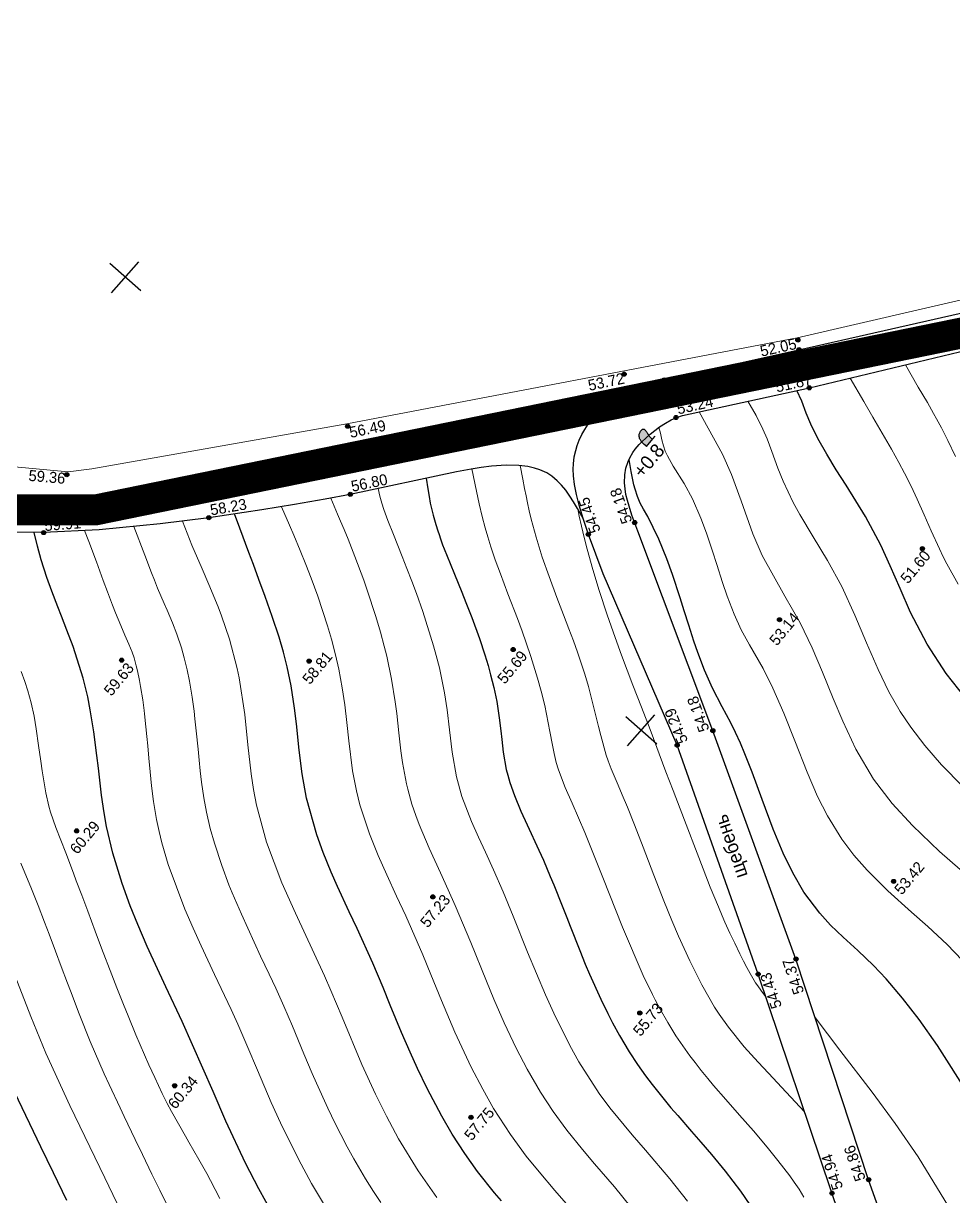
# Model space of a CAD drawing. Header units: millimetres. Extents: x -2893842 to -949497, y -1203244 to 262218.
# Drawn here: x -2363390 to -2295682, y -136624 to -51217 of the extents above; entities that cross this region are included whole.
import ezdxf

# ---------------------------------------------------------------- set-up
doc = ezdxf.new("R2010")
doc.units = ezdxf.units.MM
doc.layers.get('0').update_dxf_attribs({"lineweight": 5})
for name, color, linetype in [('!!!_ Размеры', 7, 'Continuous'), ('02_сетка', 253, 'Continuous'), ('10_Границы покрытий и угодий', 253, 'Continuous'), ('12_Рельеф', 253, 'Continuous'), ('14_Ограждения', 253, 'Continuous'), ('19_Горизонтали', 253, 'Continuous'), ('61_Отметки высоты поверхности', 253, 'Continuous'), ('65_Границы', 253, 'Continuous')]:
    doc.layers.add(name, color=color, linetype=linetype)
doc.layers.add('!!Fence', color=1, linetype='Continuous', lineweight=30)
doc.layers.add('#Штриховка', color=251, linetype='Continuous', lineweight=5)
doc.styles.add('LIKE17', font='d431.shx')
doc.styles.add('LIKE36', font='pragmai.shx')
doc.linetypes.add('g5_476_2b', pattern='A,2.75,-0.25,[27,GUGK_2005.shx,S=1,R=0,X=0,Y=0],-0.25,2.75', length=6)

# ---------------------------------------------------------------- blocks, each defined once
blk = doc.blocks.new('g5_346')
blk.add_hatch(color=0).paths.add_polyline_path([(-0.375, 0), (-0.369, 0.104), (-0.361, 0.21), (-0.353, 0.299), (-0.341, 0.389), (-0.328, 0.465), (-0.313, 0.536), (-0.295, 0.599), (-0.276, 0.655), (-0.253, 0.71), (-0.224, 0.764), (-0.188, 0.818), (-0.144, 0.87), (-0.104, 0.907), (-0.06, 0.94), (-0.01, 0.971), (0.039, 0.993), (0.092, 1.013), (0.153, 1.029), (0.218, 1.041), (0.265, 1.046), (0.312, 1.046), (0.366, 1.041), (0.408, 1.029), (0.443, 1.011), (0.469, 0.986), (0.478, 0.971), (0.49, 0.941), (0.495, 0.904), (0.496, 0.872), (0.492, 0.833), (0.482, 0.774), (0.466, 0.712), (0.449, 0.654), (0.432, 0.601), (0.417, 0.553), (0.396, 0.489), (0.372, 0.417), (0.356, 0.362), (0.343, 0.318), (0.331, 0.269), (0.321, 0.221), (0.316, 0.188), (0.313, 0.153), (0.312, 0.121), (0.314, 0.093), (0.32, 0.067), (0.328, 0.047), (0.338, 0.029), (0.352, 0.015), (0.368, 0.004), (0.375, 0)])
at = {"color": 0}
for points in [[(-0.375, 0), (-0.369, 0.104), (-0.361, 0.21), (-0.353, 0.299), (-0.341, 0.389), (-0.328, 0.465), (-0.313, 0.536), (-0.295, 0.599), (-0.276, 0.655), (-0.253, 0.71), (-0.224, 0.764), (-0.188, 0.818), (-0.144, 0.87), (-0.104, 0.907), (-0.06, 0.94), (-0.01, 0.971), (0.039, 0.993), (0.092, 1.013), (0.153, 1.029), (0.218, 1.041), (0.265, 1.046), (0.312, 1.046), (0.366, 1.041), (0.408, 1.029), (0.443, 1.011), (0.469, 0.986), (0.478, 0.971), (0.49, 0.941), (0.495, 0.904), (0.496, 0.872), (0.492, 0.833), (0.482, 0.774), (0.466, 0.712), (0.449, 0.654), (0.432, 0.601), (0.417, 0.553), (0.396, 0.489), (0.372, 0.417), (0.356, 0.362), (0.343, 0.318), (0.331, 0.269), (0.321, 0.221), (0.316, 0.188), (0.313, 0.153), (0.312, 0.121), (0.314, 0.093), (0.32, 0.067), (0.328, 0.047), (0.338, 0.029), (0.352, 0.015), (0.368, 0.004), (0.375, 0)], [(-0.375, 0), (0.375, 0)], [(0.375, 0), (0.625, 0)]]:
    blk.add_lwpolyline(points, dxfattribs=at)
blk = doc.blocks.new('g5_330')
blk.add_hatch(color=0).paths.add_polyline_path([(-0.15, 0, 1), (0.15, 0, 1)])
at = {"color": 0}
blk.add_circle((0, 0), 0.15, dxfattribs=at)
blk = doc.blocks.new('Топо_07.04.17')
at = {"layer": '02_сетка', "linetype": 'Continuous'}
for p, q in [((-419340, 90034), (-421356, 92256)), ((-421459, 90137), (-419237, 92153)), ((-387855, 53113), (-385633, 55129)), ((-385736, 53010), (-387752, 55232))]:
    blk.add_line(p, q, dxfattribs=at)
at = {"layer": '10_Границы покрытий и угодий', "color": 7, "linetype": 'Continuous', "lineweight": 30}
for points in [[(-389213, 69941), (-389533, 70701), (-389767, 71221), (-389981, 71657), (-390236, 72118), (-390502, 72528), (-390770, 72876), (-391131, 73252), (-391467, 73522), (-391938, 73808), (-392312, 73980), (-392782, 74146), (-393417, 74302), (-394343, 74429), (-395401, 74475), (-396175, 74462), (-396896, 74426), (-397979, 74345), (-405850, 73588), (-407713, 73442), (-409961, 73300), (-412375, 73184), (-416277, 73059), (-419856, 73008), (-424311, 73078), (-428344, 73337), (-432294, 73814)], [(-385377, 78553), (-387897, 78235), (-390583, 77904), (-394207, 77477), (-401118, 76762), (-406240, 76325), (-410466, 75996), (-416167, 75653), (-419556, 75546), (-422950, 75550), (-426033, 75675), (-427827, 75811), (-430902, 76156)], [(-373264, 3058), (-376781, 19259), (-380282, 35531), (-384262, 52759), (-388209, 65763), (-388956, 68740), (-389213, 69941), (-389389, 70932), (-389495, 71712), (-389555, 72460), (-389557, 73090), (-389518, 73585), (-389458, 73961), (-389339, 74454), (-389183, 74911), (-389031, 75268), (-388848, 75627), (-388615, 76012), (-388363, 76367), (-387925, 76882), (-387580, 77219), (-387084, 77629), (-386759, 77856), (-386275, 78144), (-385833, 78363), (-385377, 78553), (-384911, 78717), (-384059, 78954), (-383440, 79088), (-382826, 79197), (-382234, 79286), (-381696, 79357), (-372208, 80373), (-355293, 82230)], [(-370278, 3952), (-373979, 19754), (-377425, 36314), (-381561, 53517), (-385360, 68560), (-385651, 69784), (-385787, 70435), (-385860, 70879), (-385910, 71322), (-385931, 71729), (-385920, 72173), (-385839, 72738), (-385701, 73210), (-385491, 73677), (-385342, 73927), (-385069, 74294), (-384866, 74518), (-384553, 74814), (-384305, 75019), (-384016, 75237), (-383660, 75482), (-383308, 75706), (-382922, 75927), (-382453, 76162), (-382027, 76338), (-381608, 76469), (-381181, 76564), (-371770, 77530), (-355043, 79594)]]:
    blk.add_lwpolyline(points, dxfattribs=at)
at = {"layer": '14_Ограждения', "linetype": 'g5_476_2b', "lineweight": 20}
blk.add_lwpolyline([(-509082, 96732), (-504254, 94984), (-497170, 92496), (-463667, 85415), (-447039, 81909), (-426063, 77540), (-424330, 77545), (-405519, 78717), (-372235, 81237), (-340678, 84869), (-301747, 89531), (-294366, 88607), (-290673, 85140), (-266092, 90198), (-260114, 85905), (-225566, 91090), (-224975, 110839), (-223957, 113183), (-223914, 115629), (-224242, 173153), (-223175, 177968), (-221531, 178855)], dxfattribs=at)
at = {"layer": '19_Горизонтали', "linetype": 'Continuous', "lineweight": 20}
for points in [[(-368736, 77904), (-367945, 76084), (-367415, 74895), (-367002, 73968), (-366324, 72404), (-365906, 71391), (-365582, 70562), (-365223, 69583), (-364885, 68579), (-364508, 67387), (-364508, 67387), (-364130, 66174), (-363684, 64805), (-363468, 64191), (-363276, 63674), (-362615, 62094)], [(-361764, 71364), (-362175, 72580), (-362546, 73560), (-362822, 74241), (-362991, 74645), (-363356, 75489), (-363621, 76090), (-363883, 76681), (-364637, 78410)], [(-363951, 47436), (-365304, 49180), (-366360, 50715), (-367215, 52140), (-367859, 53380), (-368515, 54894), (-369112, 56579), (-369734, 58624), (-370342, 60704), (-371053, 62881), (-371864, 64880), (-372710, 66710), (-373499, 68443), (-373884, 69373), (-374440, 70981), (-374703, 71968), (-374998, 73223), (-375244, 74192), (-375463, 74924), (-375856, 75958), (-376329, 77062)], [(-364145, 40705), (-366165, 42920), (-367905, 45012), (-369186, 46785), (-370329, 48697), (-371364, 50998), (-372090, 53137), (-372589, 54856), (-373144, 56845), (-373698, 58697), (-374367, 60591), (-375255, 62650), (-376560, 65783), (-377053, 67438), (-377639, 69921), (-378123, 71907), (-378599, 73448), (-379944, 76691)], [(-428543, 24240), (-429225, 26164), (-431158, 31690), (-432446, 35668), (-433244, 38442), (-434052, 41475), (-434631, 43735), (-436323, 50339), (-437027, 53083), (-437448, 54835), (-437894, 56878), (-438317, 59185), (-438644, 61261), (-438888, 62978), (-439272, 65996), (-439508, 68028), (-439703, 69783), (-440026, 72721), (-440184, 74140), (-440285, 75245)], [(-365410, 34863), (-366368, 36127), (-367621, 37596), (-368682, 38763), (-370218, 40492), (-371556, 42161), (-372395, 43362), (-373136, 44608), (-373978, 46406), (-374530, 47904), (-375093, 49747), (-375723, 52103), (-376283, 54193), (-376865, 56097), (-377415, 57593), (-378206, 59423), (-378679, 60585), (-379070, 61770), (-379428, 63142), (-379652, 64161), (-379921, 65510), (-380118, 66516), (-380403, 67861), (-380684, 68993), (-381143, 70466), (-381621, 71641), (-382264, 72970), (-382597, 73775), (-382708, 74127), (-382801, 74534), (-382866, 74981), (-382920, 75471), (-382973, 75898)], [(-432706, 49603), (-432147, 47664), (-431808, 46415), (-431476, 45150), (-431243, 44237), (-430921, 42960), (-430631, 41799), (-430317, 40548), (-430170, 39971), (-429723, 38244), (-429151, 36148), (-428410, 33678), (-428147, 32870), (-427541, 31106), (-427307, 30438), (-426700, 28693), (-426294, 27526), (-425775, 26042), (-425342, 24825), (-424940, 23719)], [(-378801, 19032), (-379095, 19630), (-379390, 20194), (-379656, 20676), (-380379, 21892), (-381056, 22949), (-381919, 24228), (-382795, 25489), (-383661, 26733), (-384426, 27855), (-384789, 28406), (-385190, 29030), (-385578, 29658), (-385892, 30188), (-386734, 31744), (-387224, 32782), (-387654, 33794), (-387944, 34531), (-388094, 34933), (-388604, 36385), (-389705, 40033), (-390717, 43807), (-391658, 47210), (-392342, 49423), (-392709, 50611), (-392910, 51348), (-393063, 52021), (-393150, 52504), (-393237, 53170), (-393293, 53789), (-393358, 54795), (-393522, 56725), (-393658, 57782), (-393812, 58761), (-394117, 60378), (-394341, 61414), (-394540, 62269), (-394777, 63234), (-395259, 65102), (-395643, 66606), (-395899, 67671), (-396110, 68632), (-396260, 69387), (-396380, 70069), (-396505, 70906), (-396615, 71849), (-396701, 72776), (-396843, 74429)], [(-421074, 23708), (-421600, 25110), (-421812, 25637), (-422261, 26708), (-422848, 28061), (-423042, 28505), (-423846, 30413), (-424089, 31032), (-424371, 31797), (-424779, 32995), (-425096, 33975), (-425793, 36258), (-426200, 37674), (-426442, 38544), (-426782, 39802), (-427040, 40781), (-427560, 42800), (-427883, 44076), (-428262, 45587), (-428564, 46791), (-428840, 47884), (-428986, 48461), (-429379, 49985), (-429629, 50938), (-429882, 51906), (-430139, 53063), (-430210, 53492), (-430329, 54495), (-430419, 56115), (-430435, 56816), (-430454, 57985), (-430488, 59191), (-430545, 60142), (-430649, 61117), (-430796, 62020), (-430939, 62716), (-431116, 63473)], [(-407297, 73475), (-407115, 72875), (-406931, 72260), (-406773, 71727), (-406589, 71094), (-406383, 70368), (-406023, 69045), (-405577, 67267), (-405406, 66525), (-404997, 64544), (-404792, 63365), (-404639, 62335), (-404544, 61595), (-404380, 59877), (-404299, 58211), (-404289, 57349), (-404290, 56638), (-404296, 55928), (-404297, 54631), (-404279, 53774), (-404169, 52189), (-404119, 51791), (-403931, 50668), (-403749, 49830), (-403575, 49137), (-403051, 47342), (-402440, 45480), (-402008, 44183), (-401628, 42995), (-400802, 40172), (-399989, 37257), (-399599, 35900), (-399046, 34096), (-398391, 32172), (-397769, 30552), (-396992, 28772), (-396243, 27273), (-395408, 25810), (-394440, 24292), (-393668, 23148), (-392423, 21316), (-391378, 19687)], [(-387270, 19684), (-388362, 21457), (-389884, 23712), (-390727, 24945), (-392103, 27070), (-392764, 28204), (-393981, 30671), (-394501, 31914), (-395395, 34375), (-395847, 35790), (-396777, 39024), (-397521, 41731), (-398049, 43573), (-398570, 45260), (-399015, 46600), (-399398, 47749), (-399765, 48917), (-400252, 50804), (-400496, 52294), (-400599, 54108), (-400598, 55745), (-400602, 57205), (-400657, 58459), (-400748, 59567), (-400831, 60312), (-400954, 61221), (-401068, 61953), (-401565, 64509), (-401882, 65880), (-402112, 66806), (-402362, 67771), (-402602, 68669), (-403060, 70341), (-403348, 71379), (-403559, 72218), (-403652, 72690), (-403721, 73209), (-403774, 73788)], [(-378057, 25190), (-379221, 26770), (-380357, 28273), (-381018, 29163), (-381889, 30394), (-382873, 31934), (-383437, 32948), (-383719, 33513), (-384444, 35212), (-385115, 37049), (-385728, 38940), (-386078, 40114), (-386500, 41611), (-387016, 43542), (-387571, 45671), (-388015, 47353), (-388376, 48676), (-388645, 49623), (-388858, 50350), (-389227, 51599), (-389384, 52195), (-389477, 52609), (-389710, 54080), (-389793, 54768), (-390206, 57734), (-390368, 58651), (-390717, 60311), (-390918, 61164), (-391139, 62055), (-391414, 63131), (-391751, 64435), (-392147, 66018), (-392478, 67473), (-392767, 68964), (-392968, 70303), (-393041, 70921), (-393103, 71516), (-393150, 72028), (-393197, 72571), (-393254, 73264), (-393338, 74282)], [(-413424, 22111), (-414308, 24059), (-415062, 25921), (-416052, 28685), (-416558, 30245), (-417299, 32700), (-417796, 34418), (-418340, 36193), (-418705, 37312), (-419606, 39963), (-420343, 42140), (-420785, 43507), (-421214, 44929), (-422053, 48299), (-422338, 49932), (-422447, 50766), (-422533, 51664), (-422603, 52979), (-422620, 54128), (-422612, 55164), (-422592, 56148), (-422569, 57052), (-422553, 57743), (-422541, 58440), (-422536, 59410), (-422537, 59638), (-422552, 60417), (-422596, 61397), (-422629, 61853), (-422697, 62568), (-422741, 62929), (-422829, 63524), (-422924, 63966), (-423106, 64561), (-423315, 65240), (-423534, 65988), (-423799, 66945), (-423954, 67528), (-424208, 68520), (-424425, 69387), (-424771, 70788), (-425155, 72327), (-425374, 73146)], [(-421769, 73038), (-421220, 70884), (-420875, 69547), (-420726, 68992), (-420558, 68393), (-420204, 67215), (-420046, 66708), (-419762, 65748), (-419546, 64908), (-419327, 63864), (-419201, 63113), (-419087, 62235), (-419012, 61397), (-418950, 60217), (-418930, 59193), (-418928, 58632), (-418935, 57747), (-418956, 56409), (-418967, 55600), (-418973, 54812), (-418967, 53983), (-418932, 52834), (-418861, 51769), (-418723, 50559), (-418548, 49459), (-418200, 47782), (-417831, 46326), (-417663, 45724), (-417177, 44109), (-416123, 40926), (-415650, 39533), (-415295, 38467), (-414862, 37119), (-414405, 35603), (-413798, 33495), (-413358, 32007), (-413131, 31266), (-412511, 29362), (-412107, 28205), (-411798, 27367), (-411428, 26413), (-411052, 25496), (-410362, 23937), (-409889, 22955), (-409449, 22097)], [(-405369, 22017), (-406498, 24086), (-407649, 26578), (-408342, 28304), (-408949, 29980), (-409687, 32235), (-410740, 35831), (-411328, 37851), (-411677, 38978), (-412227, 40658), (-413259, 43733), (-413986, 46058), (-414761, 49116), (-415188, 51874), (-415271, 53026), (-415310, 54171), (-415311, 56298), (-415295, 58525), (-415390, 61229), (-415454, 61917), (-415777, 64107), (-416153, 65854), (-416324, 66532), (-416811, 68237), (-417174, 69407), (-417717, 71216), (-418197, 73031)], [(-395919, 20310), (-396756, 21550), (-397759, 23034), (-398551, 24265), (-399524, 25959), (-400522, 27988), (-401154, 29462), (-401809, 31167), (-402697, 33817), (-403406, 36215), (-403961, 38184), (-404388, 39686), (-405294, 42641), (-405793, 44143), (-406331, 45763), (-406791, 47229), (-407248, 48875), (-407703, 51057), (-407842, 52084), (-407949, 53565), (-407978, 55765), (-407970, 57116), (-407975, 58410), (-408017, 59660), (-408121, 61042), (-408239, 62095), (-408407, 63268), (-408578, 64264), (-409042, 66492), (-409371, 67843), (-409646, 68886), (-409938, 69931), (-410277, 71094), (-410504, 71848), (-410931, 73254)], [(-389520, 70670), (-389465, 70135), (-389383, 69395), (-389278, 68555), (-389155, 67671), (-388913, 66160), (-388626, 64593), (-388251, 62773), (-387861, 61051), (-387546, 59736), (-386975, 57475), (-386536, 55795), (-386099, 54119), (-385301, 50925), (-384919, 49513), (-384340, 47269), (-383628, 44461), (-383032, 42208), (-382612, 40728), (-382406, 40039), (-382258, 39560), (-381994, 38737), (-381730, 37957), (-381446, 37160), (-381230, 36583), (-381042, 36103), (-380855, 35640), (-380704, 35283), (-380537, 34927), (-380413, 34686), (-380224, 34344), (-380059, 34064), (-379918, 33840)], [(-355801, -9602), (-356646, -7526), (-357509, -5370), (-358390, -3206), (-359143, -1436), (-360005, 459), (-361263, 3001), (-363101, 6473), (-365181, 10359), (-366844, 13676), (-368638, 17632), (-370214, 21003), (-371599, 23612), (-373017, 26065), (-374997, 29360), (-376511, 31921)]]:
    blk.add_lwpolyline(points, dxfattribs=at)
at = {"layer": '19_Горизонтали', "linetype": 'Continuous', "lineweight": 30}
for points in [[(-345624, 32691), (-346951, 35004), (-349029, 37983), (-351251, 40582), (-352788, 42211), (-356291, 45795), (-358781, 48454), (-361327, 51472), (-363044, 53839), (-364210, 55729), (-365364, 58009), (-366297, 60451), (-366861, 62257), (-367384, 63997), (-367894, 65565), (-368769, 67766), (-369919, 70177), (-370505, 71378), (-371061, 72575), (-371568, 73787), (-371958, 74876), (-372209, 75727), (-372425, 76627), (-372709, 77430)], [(-443762, 75920), (-443488, 74132), (-443131, 71621), (-442749, 68545), (-442553, 66860), (-442414, 65659), (-442223, 64041), (-442018, 62391), (-441857, 61179), (-441545, 59057), (-441250, 57296), (-441069, 56315), (-440887, 55386), (-440560, 53849), (-439757, 50467), (-439391, 49016), (-438699, 46297), (-438008, 43566), (-436930, 39427), (-435644, 34952), (-435049, 33091), (-433617, 28959), (-432914, 26967), (-432176, 24869)], [(-400227, 74129), (-400198, 73342), (-400170, 72784), (-400134, 72291), (-400085, 71809), (-400030, 71391), (-399917, 70710), (-399825, 70243), (-399762, 69947), (-399686, 69618), (-399582, 69186), (-399504, 68880), (-399199, 67760), (-398970, 66949), (-398592, 65610), (-398372, 64811), (-398073, 63675), (-397693, 62093), (-397438, 60877), (-397293, 60080), (-397184, 59392), (-397060, 58444), (-396962, 57399), (-396905, 56199), (-396905, 56199), (-396901, 55251), (-396905, 54603), (-396900, 53685), (-396823, 52399), (-396769, 51983), (-396676, 51445), (-396448, 50449), (-396105, 49276), (-395760, 48225), (-395124, 46310), (-394885, 45536), (-394519, 44292), (-394343, 43666), (-393908, 42079), (-393671, 41196), (-393493, 40535), (-392995, 38712), (-392703, 37684), (-392479, 36926), (-391866, 35008), (-391479, 33910), (-391214, 33212), (-390815, 32228), (-390253, 30980), (-389749, 29974), (-389265, 29098), (-388861, 28412), (-387692, 26586), (-387267, 25957), (-386395, 24691), (-385820, 23857), (-385148, 22871), (-384278, 21537), (-383345, 19972), (-382777, 18900)], [(-366003, 25002), (-367891, 28898), (-369002, 30925), (-370031, 32615), (-371060, 34132), (-371880, 35223), (-372882, 36429), (-373838, 37500), (-374657, 38493), (-375335, 39430), (-376297, 41089), (-376953, 42572), (-377490, 44092), (-378010, 45891), (-378567, 48128), (-379068, 50185), (-379438, 51575), (-379678, 52392), (-379939, 53198), (-380205, 53941), (-380702, 55159), (-381250, 56597), (-381666, 57954), (-382009, 59304), (-382199, 60152), (-382443, 61338), (-382657, 62428), (-382844, 63387), (-383209, 65147), (-383488, 66327), (-383906, 67821), (-384204, 68715), (-384521, 69543), (-384761, 70109), (-384951, 70581), (-385102, 71080), (-385212, 71623), (-385260, 71954), (-385345, 72926), (-385401, 73829)], [(-417355, 22147), (-418175, 24100), (-418920, 26068), (-419998, 29273), (-420680, 31505), (-422330, 36825), (-423232, 39471), (-424246, 42533), (-424756, 44210), (-425146, 45615), (-425554, 47306), (-425976, 49573), (-426206, 51559), (-426269, 52570), (-426307, 53858), (-426317, 55837), (-426319, 56773), (-426347, 58514), (-426425, 60135), (-426504, 61084), (-426681, 62488), (-426681, 62488), (-427153, 64845), (-427464, 66095), (-427742, 67153), (-427925, 67848), (-428232, 69045), (-428476, 70074), (-428745, 71396), (-428904, 72399), (-429041, 73422)], [(-400723, 21232), (-401158, 21880), (-402199, 23546), (-402983, 24970), (-403720, 26470), (-404335, 27861), (-405161, 29966), (-405698, 31500), (-406102, 32744), (-406555, 34233), (-407148, 36300), (-407527, 37634), (-407527, 37634), (-408075, 39500), (-408920, 42126), (-409349, 43397), (-409988, 45330), (-410327, 46418), (-410747, 47903), (-411071, 49244), (-411515, 51979), (-411624, 53759), (-411640, 55503), (-411625, 57427), (-411630, 58579), (-411693, 60223), (-411826, 61626), (-411978, 62718), (-412171, 63833), (-412492, 65398), (-412839, 66897), (-413155, 68180), (-413438, 69312), (-413666, 70223), (-414117, 72050), (-414380, 73120)]]:
    blk.add_lwpolyline(points, dxfattribs=at)
at = {"layer": '65_Границы', "color": 1, "linetype": 'Continuous', "lineweight": 50}
blk.add_polyline3d([(-474373, -103816, -67200), (-494357, -70278, -67200), (-496189, -61971, -67200), (-497082, -34621, -67200), (-499783, -23469, -67200), (-511103, 141, -67200), (-515683, 24975, -67200), (-512568, 50606, -67200), (-507028, 84984, -67200), (-424365, 75608, -67200), (-303990, 86296, -67200), (-266088, 83656, -67200), (-214689, 90720, -67200), (-224782, 118516, 0), (-231407, 147199, 0), (-228117, 179113, 0), (-218498, 184727, 0), (-211911, 163012, 0), (-184159, 116945, 0), (-164841, 92507, 0)], dxfattribs=at)
at = {"layer": '12_Рельеф', "linetype": 'Continuous', "lineweight": 20, "xscale": 999.9999999999995, "yscale": 999.9999999999995, "zscale": 999.9999999999995, "rotation": 43.98139083737546}
blk.add_blockref('g5_346', (-383769, 74872, -67200), dxfattribs=at)
at = {"layer": '61_Отметки высоты поверхности', "linetype": 'Continuous', "lineweight": 20, "xscale": 999.9999999999995, "yscale": 999.9999999999995, "zscale": 999.9999999999995, "rotation": 43.98139083737546}
for p in [(-372208, 81075, -67200), (-372208, 80373, -67200), (-385054, 80038, -67200), (-382234, 79286, -67200), (-405481, 78536, -67200), (-371770, 77530, -67200), (-426197, 77337, -67200), (-427827, 75811, -67200), (-406240, 76325, -67200), (-381662, 76475, -67200), (-416167, 75653, -67200), (-428344, 73337, -67200), (-405850, 73588, -67200), (-416277, 73059, -67200), (-385516, 69215, -67200), (-388956, 68740, -67200), (-364913, 64963, 19420), (-423746, 63467, -67200), (-410198, 61861, -67200), (-395341, 61024, -67200), (-375835, 60997, 19420), (-384262, 52759, -67200), (-381561, 53517, -67200), (-428410, 51489, -67200), (-403183, 43791, -67200), (-369728, 41131, 19420), (-377425, 36314, -67200), (-380282, 35531, -67200), (-389166, 33697, -67200), (-423409, 32244, -67200), (-402233, 27533, -67200), (-373979, 19754, -67200), (-376742, 19082, -67200)]:
    blk.add_blockref('g5_330', p, dxfattribs=at)
at = {"layer": '10_Границы покрытий и угодий', "linetype": 'Continuous', "lineweight": 15, "style": 'LIKE36'}
for rotation, p in [(7.65015, (-368480, 79029, -67200)), (102.38008, (-380218, 42760, -67200))]:
    blk.add_text('щебень', height=1000, rotation=rotation, dxfattribs=at).set_placement(p)
at = {"layer": '12_Рельеф', "linetype": 'Continuous', "lineweight": 15, "style": 'LIKE36'}
blk.add_text('+0.8', height=1000, rotation=43.98139, dxfattribs=at).set_placement((-384589, 72308, 19420))
at = {"layer": '61_Отметки высоты поверхности', "linetype": 'Continuous', "lineweight": 15, "style": 'LIKE17'}
for s, rotation, p in [('52.05', 6.06828, (-374976, 80171, -67200)), ('53.72', 5.34991, (-387711, 79109, -67200)), ('53.39', 6.06828, (-382094, 78439, -67200)), ('51.94', 6.06828, (-374716, 79161, -67200)), ('56.49', 5.34991, (-405361, 77662, -67200)), ('59.36', 348.70118, (-429039, 77211, -67200)), ('53.24', 6.06828, (-381475, 76677, -67200)), ('51.87', 6.06828, (-374159, 77457, -67200)), ('56.77', 5.34991, (-406121, 75451, -67200)), ('59.85', 355.19434, (-427920, 74953, -67200)), ('58.20', 2.84652, (-416187, 74780, -67200)), ('56.80', 5.34991, (-405678, 73748, -67200)), ('59.91', 357.92919, (-428247, 73439, -67200)), ('58.23', 3.24697, (-416087, 73202, -67200)), ('54.18', 103.48584, (-385660, 69321, -67200)), ('54.45', 103.48584, (-388025, 68902, -67200)), ('51.60', 43.98139, (-366253, 62490, -67200)), ('59.63', 43.98139, (-424794, 60900, -46700)), ('58.81', 43.98139, (-410341, 60104, -46700)), ('55.69', 43.98139, (-396237, 58540, -46700)), ('53.14', 43.98139, (-376242, 59078, -67200)), ('54.18', 103.48584, (-381791, 53623, -67200)), ('54.29', 105.84532, (-383430, 52972, -67200)), ('60.29', 43.98139, (-428552, 49731, -46700)), ('57.23', 43.98139, (-403811, 41545, -46700)), ('53.42', 43.98139, (-369251, 40029, -67200)), ('54.37', 102.30694, (-377094, 33851, -67200)), ('54.43', 102.30694, (-378819, 33001, -67200)), ('55.73', 43.98139, (-389309, 31940, -46700)), ('60.34', 43.98139, (-423552, 30486, -46700)), ('57.75', 43.98139, (-402376, 25776, -46700)), ('54.86', 102.30694, (-374177, 19830, -67200)), ('54.94', 102.30694, (-375877, 19390, -67200))]:
    blk.add_text(s, height=800, rotation=rotation, dxfattribs=at).set_placement(p)

msp = doc.modelspace()

# ---------------------------------------------------------------- hatches: boundary and pattern name
at = {"layer": '#Штриховка', "lineweight": 0}
h = msp.add_hatch(dxfattribs=at)
h.set_pattern_fill('ANSI31', color=5, scale=20)
h.paths.add_polyline_path([(-2239671.11628, -62588.13163), (-2239818.1593, -61393.38703), (-2358221.22764, -85581.09068), (-2358099.91074, -86781.09068)])
h.paths.add_polyline_path([(-2239646.60911, -62787.25573), (-2239671.11628, -62588.13163), (-2358099.91074, -86781.09068), (-2358079.69126, -86981.09068)])
h.paths.add_polyline_path([(-2239560.77239, -63484.69077), (-2239646.60911, -62787.25573), (-2358079.69126, -86981.09068), (-2358008.92311, -87681.09022), (-2358006.40819, -87681.09022)])
h.paths.add_polyline_path([(-2201683.65057, -60938.13974), (-2201859.71249, -59744.65558), (-2239818.1593, -61393.38703), (-2239671.11628, -62588.13163)])
h.paths.add_polyline_path([(-2201654.30692, -61137.05376), (-2201683.65057, -60938.13974), (-2239671.11628, -62588.13163), (-2239646.60911, -62787.25573)])
h.paths.add_polyline_path([(-2201551.58819, -61833.36093), (-2201654.30692, -61137.05376), (-2239646.60911, -62787.25573), (-2239560.82069, -63484.29826)])
h.paths.add_polyline_path([(-2149848.72423, -47729.12095), (-2151584.39577, -46933.06984), (-2201859.71249, -59744.65558), (-2201683.65057, -60938.13974)])
h.paths.add_polyline_path([(-2149559.44563, -47861.79613), (-2149848.72423, -47729.12095), (-2201683.65057, -60938.13974), (-2201654.30692, -61137.05376)])
h.paths.add_polyline_path([(-2148546.68807, -48326.72768), (-2148546.97057, -48326.15928), (-2149559.44563, -47861.79613), (-2201654.30692, -61137.05376), (-2201551.58819, -61833.36093), (-2201549.08926, -61833.25239)])
h.paths.add_polyline_path([(-2163638.75922, -19982.54904), (-2164745.78218, -20451.38546), (-2151584.39577, -46933.06984), (-2149848.72423, -47729.12095)])
h.paths.add_polyline_path([(-2163454.25539, -19904.40964), (-2163638.75922, -19982.54904), (-2149848.72423, -47729.12095), (-2149559.44563, -47861.79613)])
h.paths.add_polyline_path([(-2162808.492, -19630.92173), (-2163454.25539, -19904.40964), (-2149559.44563, -47861.79613), (-2148546.97057, -48326.15928)])
h.paths.add_polyline_path([(-2173364.24388, 7513.35317), (-2174562.14148, 7301.43765), (-2164745.78218, -20451.38546), (-2163638.75922, -19982.54904)])
h.paths.add_polyline_path([(-2173164.59428, 7548.67242), (-2173364.24388, 7513.35317), (-2163638.75922, -19982.54904), (-2163454.25539, -19904.40964)])
h.paths.add_polyline_path([(-2172465.82068, 7672.28981), (-2173164.59428, 7548.67242), (-2163454.25539, -19904.40964), (-2162808.492, -19630.92173)])
h = msp.add_hatch(dxfattribs=at)
h.set_pattern_fill('ANSI31', color=5, scale=20)
h.paths.add_polyline_path([(-2358221.22764, -85581.09068), (-2433089.08196, -85581.09068), (-2433089.50339, -86781.09068), (-2358099.91074, -86781.09068)])
h.paths.add_polyline_path([(-2358099.91074, -86781.09068), (-2433089.50339, -86781.09068), (-2433089.57363, -86981.09068), (-2358079.69126, -86981.09068)])
h.paths.add_polyline_path([(-2358079.69126, -86981.09068), (-2433089.57363, -86981.09068), (-2433089.81946, -87681.08917), (-2358008.92311, -87681.09022)])

# ---------------------------------------------------------------- linework, layer by layer
at = {"layer": '!!Fence', "color": 5, "lineweight": 50}
for points in [[(-2433091.59683, -85581.09068), (-2358221.22764, -85581.09068), (-2239818.1593, -61393.38703), (-2201859.71249, -59744.65558), (-2151584.39577, -46933.06984)], [(-2433089.81946, -87681.08917), (-2358006.40819, -87681.09022), (-2239558.31914, -63484.18961), (-2201549.08926, -61833.25239), (-2148544.45569, -48326.15881)], [(-2358221.22764, -85581.09068), (-2358008.92307, -87681.09068)]]:
    msp.add_lwpolyline(points, dxfattribs=at)
at = {"layer": '!!Fence', "color": 5, "lineweight": 25}
for points in [[(-2433092.01826, -86781.09068), (-2358099.91074, -86781.09068), (-2239671.11628, -62588.13163), (-2201683.65057, -60938.13974), (-2149848.72423, -47729.12095)], [(-2433092.0885, -86981.09068), (-2358079.69126, -86981.09068), (-2239646.60911, -62787.25573), (-2201654.30692, -61137.05376), (-2149559.44563, -47861.79613)]]:
    msp.add_lwpolyline(points, dxfattribs=at)
at = {"layer": '65_Границы', "color": 1, "linetype": 'Continuous', "lineweight": 50}
msp.add_polyline3d([(-2387688.26502, -269497.41543, -67199.99998), (-2411324.66862, -238425.42442, -67199.99998), (-2414081.76991, -230377.85383, -67199.99998), (-2418051.4099, -203302.87538, -67199.99998), (-2421992.36352, -192527.0281, -67199.99998), (-2435901.31815, -170343.11543, -67199.99998), (-2443250.82359, -146183.44305, -67199.99998), (-2443044.59423, -120364.89411, -67199.99998), (-2441414.03623, -85581.09068, -67199.99998), (-2358221.22764, -85581.09068, -67199.99998), (-2239818.1593, -61393.38703, -67199.99998), (-2201859.71249, -59744.65558, -67199.99998), (-2151584.39577, -46933.06984, -67199.99998), (-2164745.78218, -20451.38546, 0), (-2174562.14148, 7301.43765, 0), (-2174889.90899, 39383.76718, 0), (-2165964.96208, 46046.14833, 0), (-2156972.35547, 25211.35468, 0), (-2124204.57606, -17433.80252, 0), (-2102255.17766, -39539.20479, 0)], dxfattribs=at)

# ---------------------------------------------------------------- block references
at = {"layer": '!!!_ Размеры', "color": 1, "lineweight": 0, "rotation": 6.471407436947433}
msp.add_blockref('Топо_07.04.17', (-1928038.79367, -112877.83782), dxfattribs=at)

doc.saveas('drawing.dxf')
